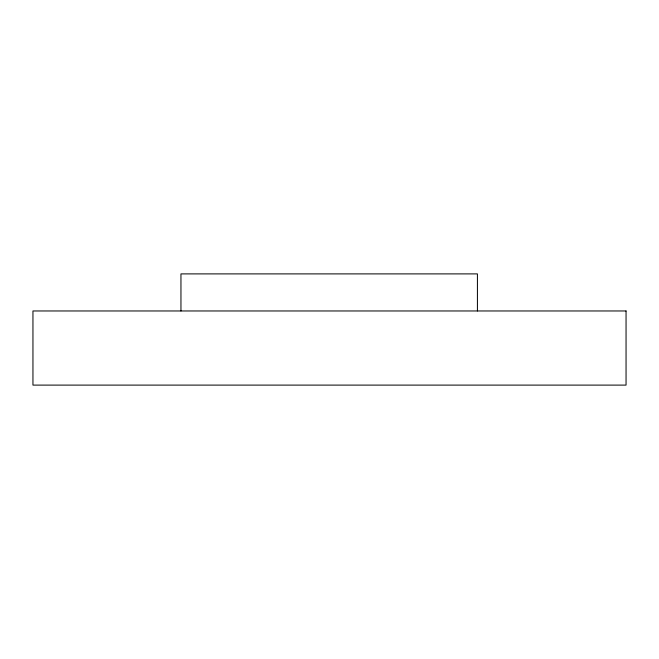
<?xml version="1.0" encoding="UTF-8"?>
<svg xmlns="http://www.w3.org/2000/svg" width="659" height="659" viewBox="0 0 659 659"><rect width="100%" height="100%" fill="white"/><g stroke="black" fill="none" stroke-linecap="round" stroke-linejoin="round"><path stroke-width="0.99" d="M477.421 310.966L477.421 273.897L180.953 273.897L180.953 310.966M626.05 310.966L32.95 310.966L32.95 385.103L626.05 385.103L626.05 310.966"/></g></svg>
